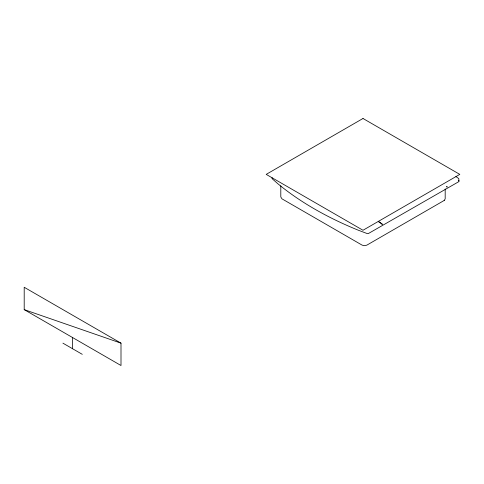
<?xml version="1.0" encoding="UTF-8"?>
<svg xmlns="http://www.w3.org/2000/svg" width="484" height="484" viewBox="0 0 484 484"><rect width="100%" height="100%" fill="white"/><g stroke="black" fill="none" stroke-linecap="round" stroke-linejoin="round"><path stroke-width="0.73" d="M382.154 224.552L382.154 224.098M447.028 187.102L447.028 186.582M455.892 176.539L458.808 178.608L458.911 181.476A1.712 0.986 0 0 1 458.523 181.821L368.282 233.597A2.541 1.464 0 0 1 367.205 233.572L358.59 230.323A327.819 189.262 0 0 1 277.719 183.63L272.087 178.656A2.541 1.464 0 0 1 272.044 178.033L272.196 177.743M444.191 200.461L445.183 198.9L445.201 188.984M280.799 185.82L280.799 196.934L281.942 198.821L362.038 245.085L364.022 245.697L366.787 245.176L444.3 200.388M24.2 309.621L121 343.156L121 365.511L24.2 309.621L24.2 287.266L121 343.156M62.92 343.156L82.28 354.33M378.27 221.376L381.936 223.808M378.488 221.666L381.61 223.735M382.148 224.491L381.882 223.977A1.041 0.599 60 0 0 381.682 223.789M447.022 187.036L446.756 186.528A1.041 0.599 60 0 0 446.557 186.334M459.026 181.07L458.947 180.786A2.027 1.168 0 0 0 458.602 180.405M72.6 337.566L72.6 348.746M363 118.489L266.2 174.379L363 230.263L459.8 174.379L363 118.489"/></g></svg>
